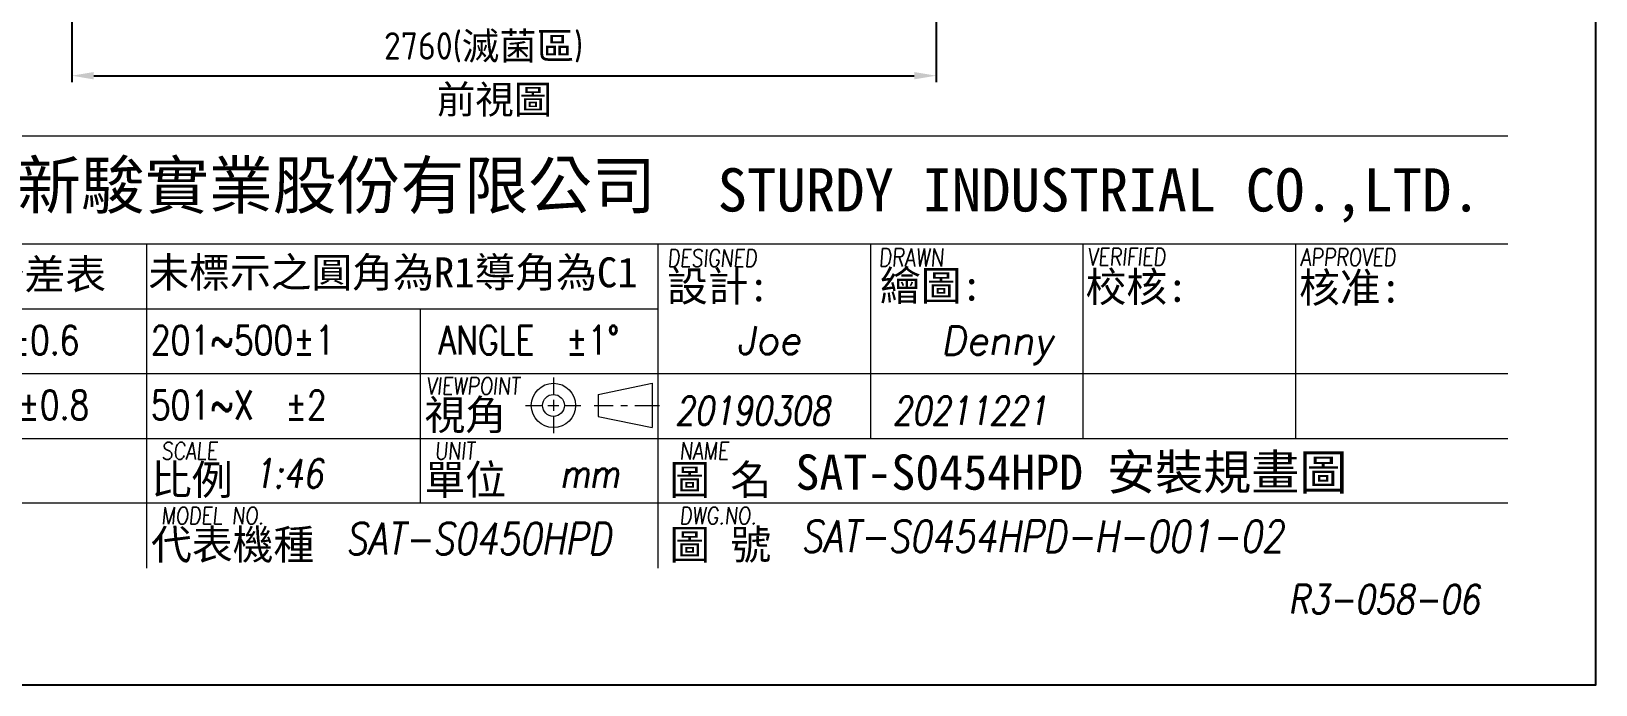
# Model space of a CAD drawing. Header units: millimetres. Extents: x -215875 to 13478, y -2277 to 9476.
# Drawn here: x 8483 to 13478, y 0 to 2086 of the extents above; entities that cross this region are included whole.
import ezdxf

# ---------------------------------------------------------------- set-up
doc = ezdxf.new("R2010")
doc.units = ezdxf.units.MM
doc.header["$MEASUREMENT"] = 0
doc.layers.get('0').update_dxf_attribs({"lineweight": 25})
for name, color, linetype, lineweight in [('D', 3, 'Continuous', 13), ('F', 7, 'Continuous', 15), ('T', 4, 'Continuous', 15)]:
    doc.layers.add(name, color=color, linetype=linetype, lineweight=lineweight)
doc.styles.get("Standard").update_dxf_attribs({"font": 'KAIU.TTF'})
doc.styles.add('STU25', font='isocp2.shx')
doc.styles.add('Text', font='romans.shx', dxfattribs={"width": 0.8, "oblique": 10})
doc.dimstyles.new('STU25', dxfattribs={"dimscale": 35, "dimtxt": 2.5, "dimasz": 2, "dimexe": 0.6, "dimexo": 1, "dimgap": 1, "dimtad": 1, "dimdsep": 46, "dimtxsty": 'STU25', "dimcen": 2, "dimazin": 2, "dimtfac": 1, "dimtmove": 0, "dimatfit": 3, "dimfxl": 0, "dimtolj": 1, "dimtzin": 0, "dimarcsym": 0})

# ---------------------------------------------------------------- blocks, each defined once
blk = doc.blocks.new('新駿LOGO')
at = {"attachment_point": 1, "style": 'STU25'}
for s, insert, char_height in [('{\\f標楷體|b0|i0|c136|p65;新駿實業股份有限公司}', (-504.12, -439.33), 3.25), ('{\\f標楷體|b0|i0|c136|p65;STURDY\\H0.9667x; \\H1.034x;INDUSTRIAL CO.,LTD.}', (-455.51, -439.78), 3)]:
    blk.add_mtext(s, dxfattribs=dict(at, insert=insert, char_height=char_height))
blk = doc.blocks.new('H421')
at = {"layer": 'F', "color": 7}
for p, q in [((155.91, 38.09), (286.91, 38.09)), ((211.36, 38.09), (286.91, 38.09)), ((155.91, 30.59), (286.91, 30.59)), ((192.41, 30.59), (192.41, 17.09)), ((242.66, 30.59), (242.66, 17.09)), ((257.41, 30.59), (257.41, 17.09)), ((272.16, 30.59), (272.16, 17.09)), ((155.91, 26.09), (227.91, 26.09)), ((211.41, 26.09), (211.41, 17.09)), ((155.91, 21.59), (286.91, 21.59)), ((214.91, 21.59), (286.91, 21.59)), ((227.91, 21.59), (286.91, 21.59)), ((155.91, 17.09), (286.91, 17.09)), ((211.41, 17.09), (211.41, 12.59)), ((227.91, 17.09), (227.91, 8.09)), ((286.91, 12.59), (155.91, 12.59))]:
    blk.add_line(p, q, dxfattribs=at)
at = {"layer": 'F'}
for p, q in [((227.91, 30.59), (227.91, 17.09)), ((192.41, 17.09), (192.41, 8.09))]:
    blk.add_line(p, q, dxfattribs=at)
at = {"layer": 'F', "color": 0}
for p, q in [((220.66, 21.32), (220.66, 20.14)), ((223.77, 20.14), (227.5, 20.92)), ((227.5, 20.92), (227.5, 17.84)), ((220.66, 19.77), (220.66, 19)), ((223.77, 20.14), (223.77, 18.62)), ((218.72, 19.38), (219.89, 19.38)), ((220.27, 19.38), (221.04, 19.38)), ((220.66, 18.62), (220.66, 17.45)), ((221.42, 19.38), (222.57, 19.38)), ((223.49, 19.38), (224.81, 19.38)), ((223.77, 18.62), (227.5, 17.84)), ((225.34, 19.38), (225.81, 19.38)), ((226.31, 19.38), (228.03, 19.38))]:
    blk.add_line(p, q, dxfattribs=at)
for radius in [1.54, 0.762]:
    blk.add_circle((220.66, 19.38), radius, dxfattribs=at)
blk.add_blockref('新駿LOGO', (687.56, 475.62))
at = {"layer": 'F', "lineweight": -3}
for s, height, p in [('未標註者一般公差表', 2.076, (164.12, 27.45)), ('未標示之圓角為R1導角為C1', 2.0757, (192.54, 27.58)), ('設計:', 2.076, (228.54, 26.61)), ('繪圖:', 2.076, (243.32, 26.66)), ('校核:', 2.076, (257.59, 26.57)), ('核准:', 2.076, (272.41, 26.52)), ('視角', 2.076, (211.71, 17.69)), ('比例', 2.076, (192.73, 13.19)), ('單位', 2.076, (211.71, 13.19)), ('圖 名', 2.076, (228.7, 13.19)), ('代表機種', 2.076, (192.73, 8.69)), ('圖 號', 2.076, (228.7, 8.69))]:
    blk.add_text(s, height=height, dxfattribs=at).set_placement(p)
at = {"layer": 'F', "color": 1, "lineweight": 15, "style": 'Text', "oblique": 5, "width": 0.8}
for s, height, p in [('DESIGNED', 1.2, (228.57, 29.01)), ('DRAWN', 1.245, (243.23, 29.03)), ('VERIFIED', 1.2, (257.72, 29.09)), ('APPROVED', 1.2, (272.5, 29.06)), ('VIEWPOINT', 1.2, (211.83, 20.13)), ('SCALE', 1.2, (193.44, 15.63)), ('UNIT', 1.2, (212.42, 15.63)), ('NAME', 1.2, (229.41, 15.63)), ('MODEL NO.', 1.2, (193.44, 11.13)), ('DWG.NO.', 1.2, (229.41, 11.13))]:
    blk.add_text(s, height=height, dxfattribs=at).set_placement(p)
at = {"layer": 'F', "lineweight": 20, "style": 'Text', "width": 0.8}
for s, p in [('51~100±0.6', (174.32, 22.91)), ('201~500±1', (192.72, 22.91)), ('ANGLE  ±1%%D', (212.68, 22.91)), ('101~200±0.8', (173.63, 18.41)), ('501~X  ±2', (192.72, 18.41))]:
    blk.add_text(s, height=2, dxfattribs=at).set_placement(p)
blk = doc.blocks.new('*D5')
at = {"layer": 'D', "color": 0, "lineweight": -2}
for p, q in [((8612.4, 2542.1), (8612.4, 1923.1)), ((11372.4, 2542.1), (11372.4, 1923.1)), ((8682.4, 1944.1), (11302.4, 1944.1))]:
    blk.add_line(p, q, dxfattribs=at)
at = {"layer": 'D', "color": 0}
for points in [[(8682.4, 1955.8), (8682.4, 1932.4), (8612.4, 1944.1)], [(11302.4, 1932.4), (11302.4, 1955.8), (11372.4, 1944.1)]]:
    blk.add_solid(points, dxfattribs=at)
at = {"layer": 'Defpoints', "color": 0}
for p in [(8612.4, 2577.1), (11372.4, 2577.1), (11372.4, 1944.1)]:
    blk.add_point(p, dxfattribs=at)
at = {"layer": 'D', "color": 0, "insert": (9927.3, 2034.2), "char_height": 87.5, "attachment_point": 5, "style": 'STU25'}
blk.add_mtext('\\A1;2760({\\f標楷體|b0|i0|c136|p65;滅菌區})', dxfattribs=at)

msp = doc.modelspace()

# ---------------------------------------------------------------- linework, layer by layer
at = {"layer": 'Defpoints', "color": 6}
msp.add_lwpolyline([(0, 9476), (0, 0), (13478, 0), (13478, 9476)], close=True, dxfattribs=at)

# ---------------------------------------------------------------- block references
at = {"xscale": 46, "yscale": 46, "zscale": 46}
msp.add_blockref('H421', (0, 0), dxfattribs=at)

# ---------------------------------------------------------------- texts
at = {"layer": 'D', "color": 4}
msp.add_text('SAT-S0454HPD 安裝規畫圖', height=112.5, dxfattribs=at).set_placement((10922.949, 622.357))
at = {"layer": 'D', "insert": (9778.095, 1913.319), "char_height": 90, "attachment_point": 1}
msp.add_mtext('{\\C11;前視圖}', dxfattribs=at)
at = {"layer": 'T', "lineweight": 20, "style": 'Text', "oblique": 10}
for s, p in [('Joe', (10734.714, 1055.046)), ('Denny', (11387.581, 1053.375))]:
    msp.add_text(s, height=90, dxfattribs=at).set_placement(p)
at = {"layer": 'T', "lineweight": 20, "style": 'Text', "oblique": 10, "width": 0.8}
for s, height, p in [('20190308', 90, (10539.166, 829.544)), ('20211221', 90, (11233.205, 829.544)), ('1:46', 92, (9193.376, 628.025)), ('mm', 92, (10171.25, 628.286)), ('SAT-S0450HPD', 101.2, (9486.713, 415.81)), ('SAT-S0454HPD-H-001-02', 101.2, (10940.359, 423.384))]:
    msp.add_text(s, height=height, dxfattribs=at).set_placement(p)
at = {"layer": 'T', "linetype": 'Continuous', "lineweight": 20, "insert": (12497.515, 318.957), "char_height": 92, "attachment_point": 1, "style": 'Text'}
msp.add_mtext('{R3-058-06}', dxfattribs=at)

# ---------------------------------------------------------------- dimensions: what is measured, and where the dimension line sits
at = {"layer": 'D'}
dim = msp.add_linear_dim(base=(11372.38, 1944.117), p1=(8612.38, 2577.14), p2=(11372.38, 2577.14), text='<>({\\f標楷體|b0|i0|c136|p65;滅菌區})', dimstyle='STU25', dxfattribs=at)
dim.commit()
dim.dimension.update_dxf_attribs({"geometry": '*D5', "text_midpoint": (9927.306, 1944.117), "dimtype": 160})

doc.saveas('drawing.dxf')
